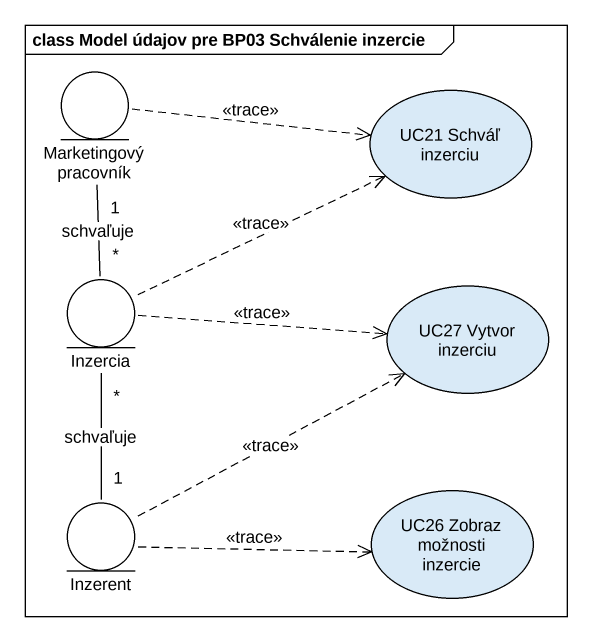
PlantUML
@startuml
mainframe class Model údajov pre BP03 Schválenie inzercie
entity "Marketingový pracovník" as Marketingový_pracovník
usecase "UC21 Schváľ inzerciu" as UC21_Schváľ_inzerciu
entity Inzercia
usecase "UC27 Vytvor inzerciu" as UC27_Vytvor_inzerciu
usecase "UC26 Zobraz možnosti inzercie" as UC26_Zobraz_možnosti
entity Inzerent
Marketingový_pracovník .right.> UC21_Schváľ_inzerciu : <<trace>>
Marketingový_pracovník "1" -- "*" Inzercia : schvaľuje
Inzercia .right.> UC21_Schváľ_inzerciu : <<trace>>
Inzercia .right.> UC27_Vytvor_inzerciu : <<trace>>
Inzercia "*" -- "1" Inzerent : schvaľuje
Inzerent .right.> UC27_Vytvor_inzerciu : <<trace>>
Inzerent .right.> UC26_Zobraz_možnosti : <<trace>>
@enduml
